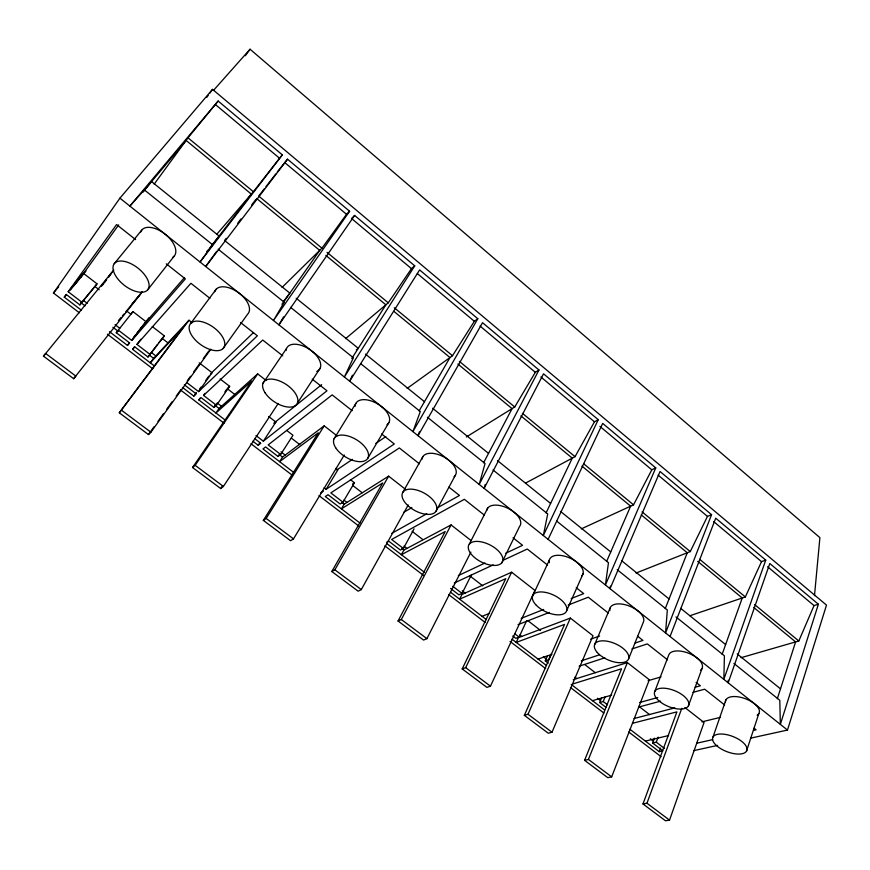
<?xml version="1.0" encoding="UTF-8"?>
<svg xmlns="http://www.w3.org/2000/svg" width="870" height="870" viewBox="0 0 870 870"><rect width="100%" height="100%" fill="white"/><g stroke="black" fill="none" stroke-linecap="round" stroke-linejoin="round"><path stroke-width="1.3" d="M728.244 680.199L728.19 682.819L769.798 563.51L818.376 604.226L780.346 724.373L779.803 700.307L733.899 663.44M814.483 595.722L819.899 537.649L250.049 49.22L213.454 90.436M610.403 586.065L610.055 588.696L660.047 471.496L711.562 514.681L665.561 632.914L667.333 609.979L617.189 569.687M485.221 484.449L484.144 488.374L543.532 373.817L598.245 419.688L543.337 535.529L547.73 513.909L493.029 469.963M750.56 738.162L787.48 730.061L826.5 605.107L212.519 89.36L119.919 198.164L53.451 293.027L79.355 312.787M777.345 698.654L795.615 641.908L753.681 607.412M746.482 751.191A18.216 8.156 21 0 0 725.221 734.378A18.216 8.156 21 0 0 717.663 746.558A18.216 8.156 21 0 0 746.482 751.191L758.857 713.541M713.008 737.042L725.917 699.806M670.052 636.492L715.727 518.183L765.741 560.106L723.84 679.35L724.416 655.828L675.946 616.895M632.544 723.296L676.925 711.867L642.984 803.956L665.496 820.78L669.53 820.116L704.058 722.502L684.842 707.484M722.143 654.316L742.24 597.994L697.707 561.357M419.394 431.922L418.035 435.696L482.535 322.683L538.965 369.989L479.196 484.427L485.036 463.547L427.387 417.23M688.442 705.798A18.303 8.504 22.1 0 0 666.496 688.442A18.303 8.504 22.1 0 0 659.906 701.655A18.303 8.504 22.1 0 0 688.442 705.798L702.068 668.399M642.984 803.956L646.954 803.238L681.775 708.354M629.88 729.256L659.221 751.669L660.558 748.037M654.436 738.162L652.62 743.013L656.263 742.154L658.155 737.086M654.708 691.628L668.878 654.653A17.965 8.765 21.7 0 1 691.356 654.447A17.965 8.765 21.7 0 1 700.491 670.204M572.525 684.048L621.561 668.78L584.575 760.336L607.782 777.671L611.675 776.845L649.346 679.764L627.357 662.603L573.265 679.655M665.256 608.63L687.267 552.765L641.266 514.92M628.553 658.949L643.495 621.832A18.085 9.124 23.1 0 0 627.748 605.466A18.085 9.124 23.1 0 0 609.859 610.533M584.575 760.336L588.403 759.445L627.357 662.603M606.009 707.364L599.691 702.525L603.214 701.514L605.139 696.772M599.691 702.525L601.659 697.707M594.558 644.768L610.055 608.076M552.004 732.225L593.003 635.763L570.361 618.081L518.422 637.666L516.225 642.43L564.532 624.41L524.349 715.347L548.285 733.225L552.004 732.225L528.003 714.27L524.349 715.347M548.122 539.346L602.682 423.396L655.752 467.897L605.422 584.999L608.467 562.694L556.648 521.065M741.022 657.698L798.812 640.983L814.037 605.596L818.376 604.226M606.586 561.509L630.63 506.166L581.943 466.113M551.254 653.838L548.655 659.732L545.262 660.885L548.22 663.147M528.003 714.27L570.361 618.081M566.718 610.577L583.052 573.776M545.262 660.885L547.393 656.1M689.921 615.742L745.34 596.94L761.522 561.639L765.741 560.106M352.448 375.198L349.664 381.223L419.601 269.917L477.826 318.724L412.913 431.618L420.297 411.543L360.637 363.627M512.756 636.024L515.769 638.33L519.085 637.079L526.676 620.658M490.452 686.18L534.963 590.436L511.625 572.21L462.003 594.46L459.632 599.191L505.774 578.68L462.198 668.921L486.906 687.376L490.452 686.18L465.667 667.649L462.198 668.921M532.451 596.396L549.361 560.03M546.077 512.908L572.264 458.142L520.912 415.893M465.667 667.649L511.625 572.21M501.762 562.868A18.825 9.559 26.8 0 0 482.98 542.249A18.825 9.559 26.8 0 0 472.051 555.136A18.825 9.559 26.8 0 0 501.762 562.868L519.553 526.481A18.466 9.831 26.7 0 0 507.797 508.243A18.466 9.831 26.7 0 0 486.711 510.429M636.068 573.036L690.269 551.569L707.473 516.399L711.562 514.681M450.638 588.501L458.925 594.841L462.079 593.416L471.42 574.798M470.953 540.455L451.084 524.925L403.93 550.003L401.385 554.69L445.212 531.548L398.047 621.006L423.549 640.059L426.909 638.656L470.866 552.135M469.3 544.141L487.733 508.069M581.301 528.873L633.534 504.839L651.804 469.811L655.752 467.897M483.611 462.742L512.082 408.628L457.903 364.051M398.047 621.006L401.331 619.527L451.084 524.925M435.913 511.419A19.118 9.896 28.8 0 0 416.088 489.875A19.118 9.896 28.8 0 0 406.301 504.024A19.118 9.896 28.8 0 0 435.913 511.419L455.271 475.433M386.715 542.184L388.672 541.107L400.396 550.068L403.397 548.47L414.076 528.862M405.181 489.081L388.64 476.162L344.139 504.219L341.399 508.863L382.746 482.948L331.796 571.514L358.135 591.198L361.289 589.588L408.237 504.948M525.556 483.1L575.048 456.663L594.449 421.809L598.245 419.688M402.832 492.311L422.853 456.652M331.796 571.514L334.863 569.817L388.64 476.162M283.587 316.843L278.933 324.869L354.623 215.445L414.729 265.839L344.379 377.004L353.383 357.798L290.602 307.371M419.112 410.944L449.986 357.537L393.958 311.438M218.185 249.201L284.218 302.238L273.463 320.508L349.599 211.236L287.513 159.177L277.334 171.934M367.836 458.218L388.857 422.679M360.049 523.109L325.282 496.542L328.044 494.725L340.126 503.969L342.954 502.175L354.416 482.763L350.436 479.685M466.374 436.947L514.736 406.986L535.322 372.316L538.965 369.989M337.016 435.848L324.205 425.843L282.543 457.065L279.607 461.655L318.3 432.792L263.327 520.38L290.558 540.716L293.494 538.878L344.259 455.032M324.108 487.744L326.141 489.299L337.832 469.941L335.831 468.386M334.102 438.719L355.808 403.517M263.327 520.38L266.166 518.444L324.205 425.843M351.752 358.56L385.899 304.815L325.858 255.41M407.182 388.379L452.509 355.721L474.357 321.291L477.826 318.724M294.549 473.073L262.99 448.963L265.578 446.941L278.03 456.467L279.205 454.629M278.03 456.467L280.662 454.466L292.972 435.272L286.817 430.509M297.399 403.18L320.182 368.14M252.887 441.231L258.183 445.288L259.989 442.536M255.997 435.576L263.338 441.199L275.877 422.059L268.634 416.469M266.155 380.505L257.694 373.893L219.066 408.465L215.923 413L251.767 381.017L192.531 467.494L220.697 488.538L222.187 486.276M220.697 488.538L223.394 486.45L278.215 403.517M262.99 383.268L286.491 348.587M345.586 338.658L388.281 302.814L411.456 268.645L414.729 265.839M192.531 467.494L195.141 465.319L257.694 373.893M225.417 420.243L198.795 399.906L201.177 397.677L214.009 407.497L216.456 405.289L229.647 386.334L220.121 378.972M214.009 407.497L216.543 403.865M224.873 391.902L226.407 389.684M283.446 301.455L289.851 293.125L224.569 240.468L226.211 238.315M198.795 399.906L200.078 398.101M216.456 405.289L203.58 395.426L205.07 393.327M182.526 387.476L193.836 396.122L196.402 392.511M199.426 389.347L200.992 387.139M205.701 380.538L208.833 376.123M186.604 382.43L198.588 391.609L212.03 372.719L199.219 362.823M223.014 348.598A20.532 10.755 35.5 0 0 205.657 322.966A20.532 10.755 35.5 0 0 192.205 336.146A20.532 10.755 35.5 0 0 223.014 348.598L247.635 314.168A20.119 11.027 36 0 0 237.586 292.048A20.119 11.027 36 0 0 214.77 291.744M206.701 97.462L208.158 95.428M209.616 93.405L212.519 89.36M81.443 310.253L64.282 297.149L66.229 294.451L79.888 304.902L94.96 286.524L97.005 283.816L83.487 273.376L68.186 291.733L81.9 302.227L97.005 283.816M68.186 291.733L116.569 224.558L135.611 239.609M216.63 251.365L205.711 266.524L287.513 159.177M83.487 273.376L73.928 285.686M118.668 224.917L80.779 277.291L85.945 271.092M192.15 322.705L188.997 320.247L153.62 358.353L150.26 362.823L183.048 327.544L119.299 412.804L148.444 434.565L154.001 426.865M157.97 421.374L163.527 413.674M166.703 409.281L172.26 401.581M176.229 396.078L180.993 389.488M187.344 380.69L190.53 376.297M193.706 371.892L199.263 364.204M203.232 358.701L208.789 351.012M148.444 434.565L150.891 432.216L210.801 349.218M144.311 189.867L129.869 206.092L218.152 101.04L282.315 154.827L200.046 262.011L212.661 244.764L144.311 189.867L142.484 192.39L186.115 140.429L251.343 194.108L212.193 245.068M282.087 287.404L321.943 248.178L346.521 214.292L349.599 211.236M245.318 55.734L250.049 49.22M154.186 184.114L188.007 137.841L218.152 101.04M190.726 323.39L216.184 289.21M119.299 412.804L188.997 320.247M79.888 304.902L81.9 302.227M43.5 356.178L45.566 353.448L75.842 376.09L73.667 378.711L43.5 356.178L113.742 270.005M154.436 366.02L132.588 349.327L134.763 346.869L147.998 357.004L157.503 344.422M159.036 342.399L164.354 335.874L152.261 326.533M147.998 357.004L164.354 335.874M101.377 286.295L103.019 284.142M104.661 281.989L106.303 279.825M108.761 276.595L112.045 272.288M102.66 284.936L106.695 279.64M108.315 277.519L110.729 274.333M237.717 223.231L241.001 218.925M251.691 204.907L255.802 199.524M150.227 354.568L136.949 344.4L140.918 339.213M209.181 248.744L219.109 236.064L151.554 181.591L143.593 191.356M132.588 349.327L134.643 346.651M109.446 331.644L127.477 345.423L129.543 342.747M133.251 337.951L135.579 334.928M137.134 332.916L141.799 326.881L141.103 327.685M133.849 337.473L148.835 317.833M127.477 345.423L129.63 342.943L116.275 332.731L118.396 330.187L131.794 340.453L146.182 321.824L132.98 311.623L130.815 314.2L126.596 310.949M264.371 188.725L258.694 196.065L321.943 248.178M265.992 186.626L275.714 174.033M217.021 233.997L253.398 191.704L282.315 154.827M116.275 332.731L132.98 311.623M73.667 378.711L142.049 292.157M147.704 289.808A21.228 10.973 37.8 0 0 128.793 262.751A21.228 10.973 37.8 0 0 116.645 277.367A21.228 10.973 37.8 0 0 147.704 289.808L174.304 255.987M114.231 263.686L141.734 230.148M118.418 320.573L120.941 317.506M131.903 304.217L142.027 291.961M122.289 316.071L124.008 313.994M125.715 311.917L140.287 294.267M69.894 290.047L81.497 276.138M64.282 297.149L66.479 294.506M70.427 289.786L79.518 278.868M53.451 293.027L58.681 286.806M206.723 251.582L208.365 249.69M210.649 247.069L212.661 244.764M142.201 326.413L184.527 277.486M131.794 340.453L185.353 278.9L166.3 263.849M136.949 344.4L190.911 283.294L209.898 298.29M354.623 215.445L351.534 218.49L411.456 268.645M284.218 302.238L282.032 304.337L319.725 250.364L256.617 198.447M211.399 372.969L253.529 332.536M210.42 374.252L212.03 372.719M193.836 396.122L196.207 393.871L184.342 384.801M198.588 391.609L257.368 335.798L240.49 322.465M203.58 395.426L262.74 340.039L282.75 355.852M229.647 386.334L227.179 388.585L235.607 395.089M356.308 349.903L358.266 348.304L296.191 298.236M274.028 423.027L321.617 384.681M274.148 423.462L275.877 422.059M258.183 445.288L260.75 443.254L254.475 438.447M263.338 441.199L326.979 390.793L312.232 379.146M336.82 469.963L352.404 459.36M375.786 443.45L385.801 436.631M320.606 492.975L323.368 491.148M326.141 489.299L394.306 443.983L381.669 433.999M352.535 483.992L354.416 482.763M403.724 512.321L411.858 507.623M391.75 533.364L426.778 513.768M437.284 507.884L459.469 495.465L448.92 487.135M458.349 575.581L485.003 563.02M505.6 553.309L522.565 545.316L513.039 537.79M454.314 582.976L493.225 564.88M502.958 560.356L527.274 549.035L547.502 565.021M482.11 616.362L489.538 613.285M521.195 618.363L543.685 609.446M571.188 598.56L583.694 593.612L576.234 587.718M518.02 624.66L549.372 612.415M568.186 605.052L588.261 597.211L608.239 613.002M590.676 639.156L599.615 636.035M538.073 659.112L551.928 654.294M581.334 660.819L599.299 654.871M635.231 642.963L642.93 640.407L637.677 636.264M579.137 666.202L604.878 657.785M631.914 648.955L647.356 643.909L667.507 659.83M648.106 680.688L660.993 676.914M592.47 700.676L611.621 695.13M639.624 702.503L657.731 697.522M695.217 687.224L700.383 685.799L696.141 682.45M638.58 707.103L660.613 701.133M693.009 692.357L704.678 689.192L724.623 704.95M634.11 718.522L674.826 707.886M701.938 721.85L720.316 717.38M645.366 741.088L668.606 735.563M659.221 751.669L662.864 750.854L652.62 743.013M696.837 743.197L712.65 739.63M753.485 730.43L756.117 729.832L754.018 728.179M693.868 750.603L717.598 745.394M121.648 410.346L150.891 432.216M195.141 465.319L223.394 486.45M266.166 518.444L293.494 538.878M334.863 569.817L361.289 589.588M401.331 619.527L426.909 638.656M588.403 759.445L611.675 776.845M646.954 803.238L669.53 820.116M543.304 656.796L546.447 659.177M597.462 698.262L600.507 700.578M650.358 738.76L653.555 741.186M112.882 327.283L118.189 331.307M107.412 334.2L152.75 368.793M180.819 390.206L223.992 423.157M250.973 443.743L291.994 475.042M318.975 495.639L358.918 526.111M384.823 545.871L423.679 575.527M448.507 594.471L485.199 622.474M510.027 641.418L545.653 668.595M570.47 687.539L603.932 713.074M628.76 732.018L661.146 756.726M280.662 454.466L268.177 444.907L332.177 394.893L352.187 410.705M342.954 502.175L330.839 492.898L399.341 447.963L419.383 463.797M403.397 548.47L391.63 539.465L464.341 499.315L484.449 515.203M452.737 586.26L462.079 593.416M515.051 633.991L519.085 637.079M603.214 701.514L607.434 704.754M656.263 742.154L664.484 748.45M80.769 302.575L85.042 305.849M149.477 355.178L153.62 358.353M214.792 405.192L219.066 408.465M279.433 454.684L282.543 457.065M341.997 502.577L344.139 504.219M401.853 548.404L403.93 550.003M386.769 543.522L424.517 572.362M450.508 592.22L486.417 619.647M512.006 639.2L546.436 665.506M571.231 684.451L604.672 709.996M83.509 300.487L87.196 303.315M115.047 324.662L119.766 328.284M151.38 352.524L155.85 355.95M217.174 402.951L221.502 406.279M280.977 451.867L285.175 455.086M343.9 500.098L346.956 502.447M403.952 546.142L406.921 548.415M462.264 590.839L465.145 593.057M519.858 634.991L521.717 636.427M574.885 677.175L576.701 678.567M94.96 286.524L99.18 289.786M162.092 338.343L168.41 343.226M291.374 438.121L299.813 444.646M352.644 485.416L362.17 492.768M412.13 531.331L422.766 539.541M469.92 575.929L482.763 585.847M528.112 620.854L540.596 630.489M584.814 664.615L595.297 672.706M638.993 706.44L649.596 714.618M119.919 198.164L787.48 730.061M365.487 354.123L424.462 401.69M432.575 408.237L488.538 453.379M497.499 460.6L550.601 503.436M560.476 511.397L610.751 551.939M621.571 560.671L669.063 598.962M680.721 608.38L725.623 644.583M737.238 653.946L780.51 688.844M188.007 137.841L253.398 191.704M327.066 252.387L388.281 302.814M394.273 307.752L452.509 355.721M459.403 361.398L514.736 406.986M522.478 413.359L575.048 456.663M583.705 463.797L633.534 504.839M642.093 511.886L690.269 551.569M699.697 559.345L745.34 596.94M754.605 604.563L798.812 640.983M215.51 104.639L279.455 158.166M284.631 162.494L346.521 214.292M417.339 273.571L474.357 321.291M480.099 326.098L535.322 372.316M540.912 376.993L594.449 421.809M599.908 426.376L651.804 469.811M658.144 475.118L707.473 516.399M713.715 521.63L761.522 561.639M767.634 566.751L814.037 605.596M725.428 701.959A17.878 8.417 20.5 0 1 746.688 699.241A17.878 8.417 20.5 0 1 757.15 715.194M549.329 562.662A18.248 9.483 24.8 0 1 568.784 557.572A18.248 9.483 24.8 0 1 581.78 575.907M422.015 459.208A18.748 10.168 28.8 0 1 443.994 457.022A18.748 10.168 28.8 0 1 454.031 476.749M355.156 406.279A19.107 10.483 31.1 0 1 377.286 403.702A19.107 10.483 31.1 0 1 386.987 424.723M286.056 350.501A19.564 10.777 33.5 0 1 309.698 349.512A19.564 10.777 33.5 0 1 316.778 371.425M140.799 231.909A20.782 11.245 38.4 0 1 165.072 234.139A20.782 11.245 38.4 0 1 172.815 257.292M535.692 604.617A18.596 9.211 25 0 0 565.467 612.654A18.596 9.211 25 0 0 547.687 592.905A18.596 9.211 25 0 0 535.692 604.617M597.309 652.533A18.422 8.863 23.4 0 0 627.139 660.841A18.422 8.863 23.4 0 0 610.305 641.929A18.422 8.863 23.4 0 0 597.309 652.533M335.646 447.724A19.488 10.212 30.9 0 0 365.987 460.197A19.488 10.212 30.9 0 0 351.437 437.175A19.488 10.212 30.9 0 0 335.646 447.724M265.154 392.892A19.956 10.494 33.2 0 0 295.735 405.355A19.956 10.494 33.2 0 0 279.825 381.071A19.956 10.494 33.2 0 0 265.154 392.892"/></g></svg>
